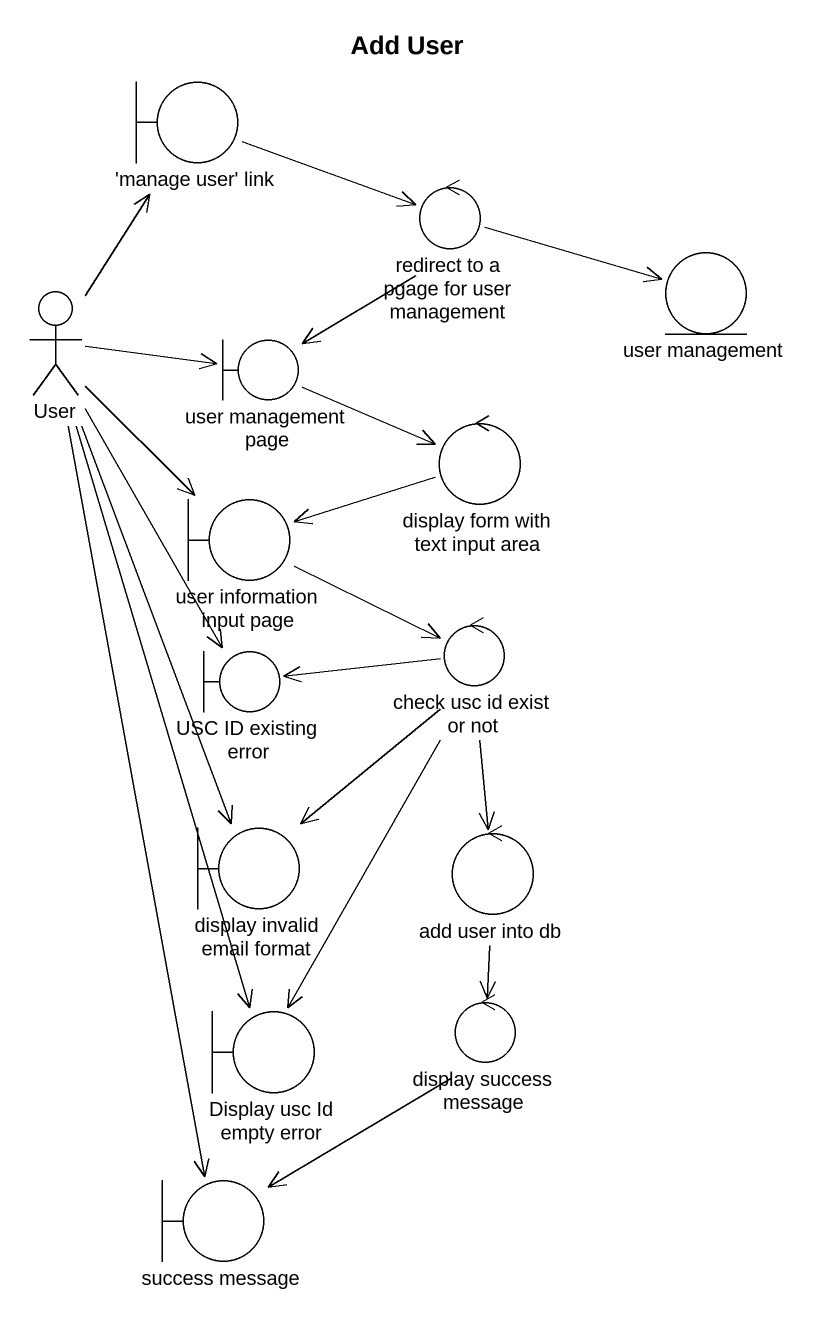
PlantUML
@startuml
title Add User
boundary "'manage user' link" as manage_user_link
control "redirect to a pgage for user management" as redirect_to_a_pgage_for
actor User
entity "user management" as user_management
boundary "user management page" as user_management_page
control "display form with text input area" as display_form_with_text
boundary "user information input page" as user_information_input_page
control "check usc id exist or not" as check_usc_id_exist_or_not
boundary "USC ID existing error" as USC_ID_existing_error
boundary "display invalid email format" as display_invalid_email_format
control "add user into db" as add_user_into_db
boundary "Display usc Id empty error" as Display_usc_Id_empty_error
control "display success message" as display_success_message
boundary "success message" as success_message
manage_user_link -right-> redirect_to_a_pgage_for
redirect_to_a_pgage_for -right-> user_management
redirect_to_a_pgage_for --> user_management_page
User -up-> manage_user_link
User -right-> user_management_page
User --> user_information_input_page
User --> USC_ID_existing_error
User --> display_invalid_email_format
User --> Display_usc_Id_empty_error
User --> success_message
user_management_page -right-> display_form_with_text
display_form_with_text -left-> user_information_input_page
user_information_input_page -right-> check_usc_id_exist_or_not
check_usc_id_exist_or_not -left-> USC_ID_existing_error
check_usc_id_exist_or_not --> display_invalid_email_format
check_usc_id_exist_or_not --> add_user_into_db
check_usc_id_exist_or_not --> Display_usc_Id_empty_error
add_user_into_db --> display_success_message
display_success_message --> success_message
@enduml
